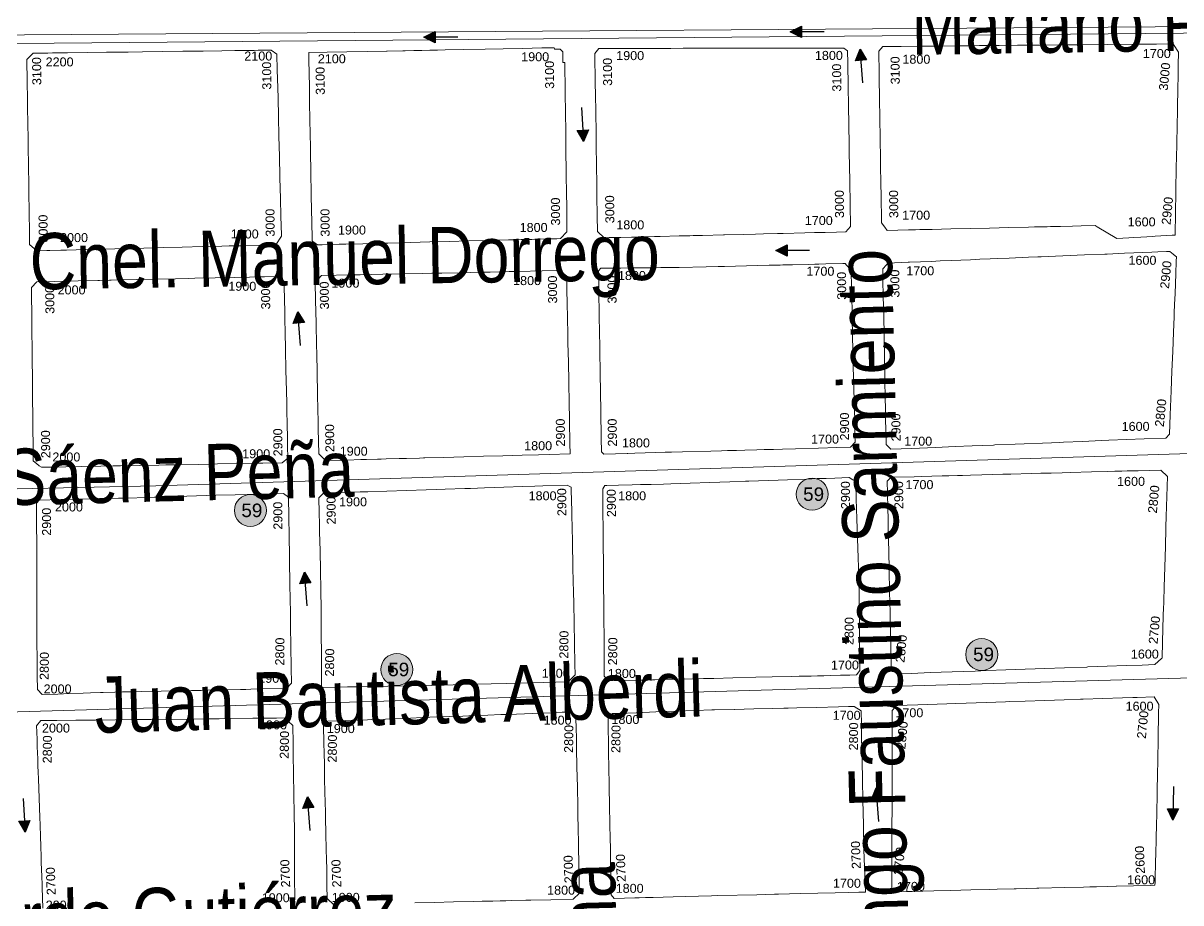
# Model space of a CAD drawing. Header units: millimetres. Extents: x 11558 to 23675, y 49449 to 61482.
# Drawn here: x 19154 to 19668, y 56629 to 57020 of the extents above; entities that cross this region are included whole.
import ezdxf

# ---------------------------------------------------------------- set-up
doc = ezdxf.new("R2010")
doc.units = ezdxf.units.MM
for name, color, linetype in [('0. plano base - nombres calles', 22, 'Continuous'), ('0. Plano Base - PLANO', 254, 'Continuous'), ('0. Plano base - sentido calles', 253, 'Continuous'), ('7. puesta en valor CC la lucila', 212, 'Continuous'), ('numeración', 7, 'Continuous')]:
    doc.layers.add(name, color=color, linetype=linetype)
for name, color, linetype, true_color in [('Linea 21 IDA Ramal G', 7, 'Continuous', 0x001861), ('Linea 59 Por Barrio Golf IDA', 7, 'Continuous', 0x007038), ('Linea 59 Por Barrio Golf VUELTA', 7, 'Continuous', 0xffd147), ('Linea 59 Por la Lucila IDA', 7, 'Continuous', 0x007038), ('Linea 59 Por la Lucila VUELTA', 7, 'Continuous', 0xffc20a)]:
    doc.layers.add(name, color=color, linetype=linetype, true_color=true_color)
doc.layers.add('Linea Bicentenario Nueva', color=7, linetype='Continuous', true_color=0x0000cc, transparency=0.05)
doc.layers.get('7. puesta en valor CC la lucila').off()
doc.styles.get("Standard").update_dxf_attribs({"font": 'arial.ttf'})

# ---------------------------------------------------------------- blocks, each defined once
blk = doc.blocks.new('MANZANAS')
at = {"layer": '0. Plano Base - PLANO', "color": 0, "linetype": 'Continuous', "lineweight": 5}
for points in [[(5638346.77, 6180720.7), (5638342.24, 6180718), (5638332.03, 6180718.59), (5638331.01, 6180718.64), (5638325.56, 6180715.65), (5638322.19, 6180713.8), (5638317.49, 6180711.21), (5638313.66, 6180709.11), (5638312.33, 6180708.38), (5638307.32, 6180705.63), (5638304.97, 6180704.34), (5638297.38, 6180700.17), (5638289.77, 6180695.99), (5638282.35, 6180691.91), (5638274.73, 6180687.73), (5638267.52, 6180683.77), (5638264.4, 6180682.06), (5638262.7, 6180681.12), (5638261.05, 6180680.21), (5638258.25, 6180678.67), (5638249.9, 6180674.09), (5638248.35, 6180674.85), (5638246.17, 6180675.9), (5638245.42, 6180677.29), (5638244.53, 6180678.94), (5638241.69, 6180684.2), (5638240.05, 6180687.24), (5638238.3, 6180690.49), (5638233.62, 6180699.15), (5638231.58, 6180702.94), (5638229.45, 6180706.87), (5638227.08, 6180711.26), (5638227.03, 6180711.36), (5638225.32, 6180714.51), (5638218.72, 6180726.73), (5638216.78, 6180730.33), (5638214.65, 6180734.27), (5638209.87, 6180743.13), (5638210.6, 6180745.79), (5638213.45, 6180747.31), (5638217.74, 6180749.58), (5638225.46, 6180753.68), (5638233.18, 6180757.77), (5638240.73, 6180761.79), (5638245.73, 6180764.44), (5638248.54, 6180765.93), (5638256.25, 6180770.02), (5638263.45, 6180773.84), (5638266.46, 6180775.44), (5638272.55, 6180778.67), (5638279.92, 6180782.58), (5638287.68, 6180786.7), (5638298.66, 6180792.53), (5638310.67, 6180798.91), (5638318.08, 6180802.84), (5638324.59, 6180806.29), (5638324.64, 6180806.32), (5638324.83, 6180806.2), (5638328.34, 6180804.11), (5638330.93, 6180798.91), (5638332.1, 6180796.54), (5638336.43, 6180787.82), (5638338.32, 6180784.01), (5638340.24, 6180780.13), (5638342.49, 6180775.6), (5638346.74, 6180767.02), (5638351.18, 6180758.06), (5638355.54, 6180749.29), (5638356.05, 6180748.25), (5638360.03, 6180740.23), (5638364.49, 6180731.24), (5638363.38, 6180730.58), (5638356.89, 6180726.72), (5638355.96, 6180726.17), (5638351.4, 6180723.46), (5638348.61, 6180721.8)], [(5638139.84, 6180613.21), (5638139.81, 6180613.19), (5638135.88, 6180614.38), (5638132.62, 6180620.42), (5638128.36, 6180628.31), (5638126.56, 6180631.64), (5638124.8, 6180634.92), (5638123.09, 6180638.07), (5638120.74, 6180642.44), (5638119.06, 6180645.56), (5638115.83, 6180651.54), (5638114.91, 6180653.24), (5638110.85, 6180660.77), (5638106.8, 6180668.27), (5638106.56, 6180668.71), (5638105.09, 6180671.44), (5638103.65, 6180674.12), (5638103.43, 6180674.53), (5638099.58, 6180681.66), (5638098.33, 6180683.96), (5638098.95, 6180686.8), (5638110.94, 6180693.05), (5638119.78, 6180697.67), (5638123.1, 6180699.4), (5638127.26, 6180701.57), (5638132.2, 6180704.15), (5638135.28, 6180705.76), (5638139.33, 6180707.87), (5638142.29, 6180709.42), (5638150.19, 6180713.54), (5638157.85, 6180717.54), (5638165.71, 6180721.64), (5638181.2, 6180729.73), (5638184.97, 6180731.69), (5638186.54, 6180732.51), (5638189.34, 6180733.98), (5638195.45, 6180737.17), (5638197.54, 6180736.77), (5638200.1, 6180732.02), (5638205.11, 6180722.75), (5638209.04, 6180715.48), (5638213.25, 6180707.69), (5638217.26, 6180700.27), (5638219.37, 6180696.37), (5638221.52, 6180692.4), (5638225.44, 6180685.14), (5638229.62, 6180677.41), (5638229.98, 6180676.74), (5638234.63, 6180668.13), (5638233.96, 6180665.09), (5638230.24, 6180663.03), (5638225.9, 6180660.64), (5638221.69, 6180658.32), (5638217.9, 6180656.23), (5638209.48, 6180651.59), (5638207.37, 6180650.43), (5638201.81, 6180647.36), (5638198.7, 6180645.65), (5638193.99, 6180643.05), (5638186.73, 6180639.05), (5638186.28, 6180638.8), (5638178.13, 6180634.31), (5638174.53, 6180632.33), (5638173.17, 6180631.57), (5638170.14, 6180629.91), (5638169.02, 6180629.29), (5638161.68, 6180625.24), (5638159.5, 6180624.04), (5638159.37, 6180623.97), (5638154.79, 6180621.45), (5638153.09, 6180620.51), (5638151.84, 6180619.82), (5638150.42, 6180619.04), (5638146.24, 6180616.74), (5638141.8, 6180614.29)], [(5638304.16, 6180593.07), (5638296.26, 6180588.54), (5638293.41, 6180589.43), (5638292.64, 6180590.85), (5638288.05, 6180599.29), (5638286.73, 6180601.72), (5638282.59, 6180609.33), (5638280.71, 6180612.79), (5638279.9, 6180614.28), (5638278.44, 6180616.95), (5638274.37, 6180624.45), (5638270.35, 6180631.84), (5638266.03, 6180639.77), (5638261.99, 6180647.22), (5638258.4, 6180653.81), (5638256.1, 6180658.05), (5638256.69, 6180660.41), (5638256.94, 6180661.38), (5638264.78, 6180665.86), (5638265.22, 6180666.11), (5638273.8, 6180671), (5638277.08, 6180672.89), (5638281.32, 6180675.32), (5638288.86, 6180679.65), (5638292.37, 6180681.66), (5638296.44, 6180683.99), (5638299.21, 6180685.59), (5638303.69, 6180688.15), (5638311.24, 6180692.49), (5638314.78, 6180694.52), (5638316.12, 6180695.29), (5638324.48, 6180700.08), (5638332.8, 6180704.86), (5638340.71, 6180709.4), (5638341.54, 6180709.87), (5638348.2, 6180713.69), (5638351.83, 6180715.77), (5638358.84, 6180719.8), (5638361.15, 6180721.12), (5638364.51, 6180723.05), (5638365.8, 6180723.78), (5638367.67, 6180723.36), (5638367.9, 6180723.3), (5638369.52, 6180722.93), (5638370.29, 6180721.29), (5638372.71, 6180716.14), (5638376.41, 6180708.25), (5638378.5, 6180703.81), (5638380.07, 6180700.46), (5638380.84, 6180698.82), (5638383.74, 6180692.65), (5638387.42, 6180684.82), (5638391.15, 6180676.88), (5638394.83, 6180669.04), (5638399.37, 6180659.37), (5638403.06, 6180651.51), (5638402.4, 6180649.31), (5638394.04, 6180644.53), (5638380.46, 6180636.75), (5638377.59, 6180635.11), (5638370.26, 6180630.91), (5638362.95, 6180626.72), (5638361.48, 6180625.88), (5638358.24, 6180624.03), (5638344.21, 6180616), (5638336.35, 6180611.5), (5638335.87, 6180611.22), (5638327.65, 6180606.52), (5638321.12, 6180602.78), (5638313.51, 6180598.42)], [(5638085.42, 6180678.16), (5638087.58, 6180673.9), (5638088.34, 6180674.29), (5638090.76, 6180669.78), (5638092.1, 6180667.27), (5638094.63, 6180662.55), (5638098.96, 6180654.47), (5638102.74, 6180647.42), (5638107.05, 6180639.37), (5638111.05, 6180631.9), (5638112.6, 6180629.01), (5638115.24, 6180624.08), (5638119.25, 6180616.6), (5638123.88, 6180607.96), (5638122.75, 6180603.92), (5638121.32, 6180603.13), (5638117.67, 6180601.11), (5638111.54, 6180597.72), (5638109.84, 6180596.78), (5638107.44, 6180595.46), (5638104.6, 6180593.89), (5638102.47, 6180592.71), (5638094.47, 6180588.29), (5638087, 6180584.16), (5638079.57, 6180580.06), (5638071.93, 6180575.83), (5638064.38, 6180571.66), (5638055.58, 6180566.79), (5638053.02, 6180565.38), (5638045.86, 6180561.43), (5638039.16, 6180557.72), (5638038.66, 6180557.45), (5638036.55, 6180556.28), (5638029.95, 6180552.63), (5638028.21, 6180551.67), (5638028.09, 6180551.68), (5638025.59, 6180552.05), (5638025.19, 6180552.1), (5638020.74, 6180560.32), (5638019.13, 6180563.28), (5638017.82, 6180565.7), (5638016.36, 6180568.39), (5638014.84, 6180571.2), (5638013.85, 6180573.02), (5638012.02, 6180576.39), (5638009.17, 6180581.65), (5638007.84, 6180584.11), (5638004.85, 6180589.62), (5638003.02, 6180593), (5637999.07, 6180600.27), (5637996.37, 6180605.25), (5637994.94, 6180607.89), (5637994.53, 6180608.65), (5637993.92, 6180609.77), (5637993.42, 6180610.69), (5637988.82, 6180619.19), (5637987.73, 6180621.19), (5637986.41, 6180623.62), (5637985.3, 6180625.67), (5637992.56, 6180629.63), (5638000.19, 6180633.79), (5638008.2, 6180638.15), (5638015.63, 6180642.21), (5638015.89, 6180642.35), (5638021.99, 6180645.67), (5638022.93, 6180646.19), (5638026.34, 6180648.04), (5638029.52, 6180649.77), (5638032.54, 6180651.42), (5638035.55, 6180653.06), (5638038.63, 6180654.74), (5638045.87, 6180658.69), (5638054.13, 6180663.19), (5638061.22, 6180667.05), (5638068.83, 6180671.2), (5638076.32, 6180675.28), (5638076.85, 6180675.57), (5638081.2, 6180677.94), (5638081.5, 6180677.49), (5638081.56, 6180677.4), (5638083.66, 6180678.47), (5638083.81, 6180678.54)], [(5638193.12, 6180532.89), (5638183.94, 6180527.8), (5638182.63, 6180528.16), (5638179.73, 6180533.52), (5638177.9, 6180536.9), (5638175.84, 6180540.72), (5638172.96, 6180546.05), (5638171.07, 6180549.54), (5638169.52, 6180552.41), (5638168.29, 6180554.68), (5638167.66, 6180555.86), (5638165.56, 6180559.73), (5638161.59, 6180567.07), (5638160.09, 6180569.85), (5638157.66, 6180574.34), (5638153.6, 6180581.86), (5638148.75, 6180590.83), (5638148.24, 6180591.77), (5638144.33, 6180599), (5638144.69, 6180600.43), (5638147.49, 6180601.93), (5638151.96, 6180604.32), (5638152.61, 6180604.66), (5638155.84, 6180606.39), (5638160.47, 6180608.86), (5638166.55, 6180612.11), (5638168.34, 6180613.07), (5638171.04, 6180614.51), (5638175.42, 6180616.85), (5638186, 6180622.63), (5638190.66, 6180625.2), (5638193.2, 6180626.59), (5638201.71, 6180631.28), (5638210.55, 6180636.16), (5638213.97, 6180638.03), (5638214.83, 6180638.51), (5638215.89, 6180639.1), (5638219.6, 6180641.14), (5638225.78, 6180644.54), (5638228.32, 6180645.94), (5638229.85, 6180646.78), (5638232.67, 6180648.34), (5638239.24, 6180651.96), (5638240.09, 6180652.42), (5638240.96, 6180652.08), (5638243.28, 6180651.16), (5638244.05, 6180650.85), (5638247.61, 6180644.29), (5638252.43, 6180635.41), (5638254.05, 6180632.44), (5638254.7, 6180631.24), (5638257.13, 6180626.77), (5638261.69, 6180618.48), (5638261.95, 6180618), (5638266.87, 6180609.11), (5638271.68, 6180600.42), (5638273.42, 6180597.28), (5638276.51, 6180591.69), (5638279.13, 6180586.89), (5638280.67, 6180584.07), (5638279.93, 6180581.08), (5638274.57, 6180578.1), (5638267.5, 6180574.17), (5638258.47, 6180569.15), (5638253.46, 6180566.36), (5638249.98, 6180564.43), (5638246.33, 6180562.41), (5638243.45, 6180560.81), (5638238.81, 6180558.23), (5638235.53, 6180556.42), (5638232.11, 6180554.52), (5638229.8, 6180553.24), (5638225.59, 6180550.9), (5638214.57, 6180544.79), (5638210.3, 6180542.42), (5638207.84, 6180541.06), (5638204.02, 6180538.94), (5638196.05, 6180534.52), (5638193.3, 6180532.99)], [(5638350.35, 6180504.38), (5638344.95, 6180501.33), (5638341.13, 6180502.51), (5638339.42, 6180505.65), (5638337.7, 6180508.78), (5638336.51, 6180510.96), (5638333.45, 6180516.56), (5638331.41, 6180520.29), (5638329.3, 6180524.16), (5638325.09, 6180531.84), (5638324.85, 6180532.28), (5638320.45, 6180540.33), (5638316.11, 6180548.28), (5638314.34, 6180551.5), (5638312.84, 6180554.25), (5638311.79, 6180556.18), (5638310.02, 6180559.41), (5638309.08, 6180561.12), (5638307.56, 6180563.91), (5638307.21, 6180564.54), (5638303.93, 6180570.55), (5638301.36, 6180575.24), (5638302.09, 6180577.51), (5638311.09, 6180582.5), (5638313.98, 6180584.1), (5638321.94, 6180588.51), (5638324.57, 6180589.97), (5638327.91, 6180591.82), (5638329.83, 6180592.88), (5638332.94, 6180594.6), (5638337.38, 6180597.06), (5638341.67, 6180599.44), (5638345.61, 6180601.62), (5638348.66, 6180603.32), (5638356.64, 6180607.74), (5638360.32, 6180609.77), (5638364.35, 6180612.01), (5638368.6, 6180614.37), (5638371.9, 6180616.19), (5638380.11, 6180620.74), (5638386.24, 6180624.13), (5638389.17, 6180625.76), (5638391.9, 6180627.27), (5638393.88, 6180628.37), (5638396.09, 6180629.59), (5638396.96, 6180630.08), (5638397.46, 6180630.35), (5638398.19, 6180630.76), (5638407.02, 6180635.65), (5638410.99, 6180634.42), (5638416.76, 6180622.47), (5638417.01, 6180621.95), (5638418.42, 6180619.03), (5638420.97, 6180613.74), (5638424.51, 6180606.42), (5638428.48, 6180598.18), (5638432.32, 6180590.24), (5638432.52, 6180589.82), (5638434.87, 6180584.95), (5638435.76, 6180583.1), (5638436, 6180582.6), (5638440.2, 6180573.89), (5638445.98, 6180561.93), (5638446.06, 6180561.76), (5638445.92, 6180561.41), (5638444.47, 6180557.66), (5638439.63, 6180554.92), (5638433.47, 6180551.44), (5638426.01, 6180547.21), (5638418.64, 6180543.04), (5638418.23, 6180542.81), (5638409.54, 6180537.89), (5638401.97, 6180533.6), (5638398.23, 6180531.49), (5638394.34, 6180529.29), (5638386.85, 6180525.04), (5638379.43, 6180520.85), (5638374.98, 6180518.33), (5638370.38, 6180515.72), (5638361.84, 6180510.89), (5638357.69, 6180508.54)], [(5637922.57, 6180493.96), (5637918.6, 6180491.77), (5637914.52, 6180492.81), (5637910.74, 6180499.82), (5637908.89, 6180503.26), (5637908.27, 6180504.41), (5637907.2, 6180506.4), (5637907.17, 6180506.44), (5637906.57, 6180507.57), (5637904.63, 6180511.16), (5637903.1, 6180514), (5637902.03, 6180516), (5637893.85, 6180531.17), (5637892.04, 6180534.53), (5637889.23, 6180539.74), (5637885.4, 6180546.85), (5637883.5, 6180550.38), (5637880.55, 6180555.86), (5637879.34, 6180558.1), (5637878.53, 6180559.6), (5637877.2, 6180562.06), (5637876.83, 6180562.76), (5637875.51, 6180565.21), (5637876.72, 6180568.95), (5637879.3, 6180570.34), (5637882.52, 6180572.06), (5637884.34, 6180573.04), (5637890.11, 6180576.13), (5637898.04, 6180580.38), (5637905.43, 6180584.34), (5637911.49, 6180587.59), (5637914.01, 6180588.94), (5637919.51, 6180591.89), (5637927.37, 6180596.1), (5637935.37, 6180600.39), (5637943.39, 6180604.69), (5637950.66, 6180608.59), (5637955.71, 6180611.3), (5637958.37, 6180612.72), (5637963.29, 6180615.36), (5637964.91, 6180616.23), (5637969.95, 6180618.93), (5637973.09, 6180618.51), (5637976.53, 6180612.28), (5637978.33, 6180609.02), (5637982.46, 6180601.53), (5637986.52, 6180594.16), (5637990.71, 6180586.56), (5637995.05, 6180578.69), (5637999.41, 6180570.79), (5638002.05, 6180566), (5638003.86, 6180562.71), (5638008.13, 6180554.98), (5638009.68, 6180552.17), (5638012.17, 6180547.65), (5638011.71, 6180543.11), (5638005.92, 6180539.91), (5637998.46, 6180535.8), (5637993.52, 6180533.08), (5637990.64, 6180531.49), (5637983.14, 6180527.35), (5637975.22, 6180522.99), (5637967.9, 6180518.95), (5637960.33, 6180514.78), (5637954.71, 6180511.68), (5637952.75, 6180510.6), (5637945.26, 6180506.47), (5637937.68, 6180502.29), (5637930.21, 6180498.17), (5637927.95, 6180496.93), (5637923.65, 6180494.56)], [(5638076.16, 6180468.53), (5638075.52, 6180468.17), (5638074.06, 6180468.62), (5638071.72, 6180469.35), (5638071.52, 6180469.41), (5638066.17, 6180479.23), (5638064.72, 6180481.88), (5638059.04, 6180492.3), (5638053.92, 6180501.67), (5638053.35, 6180502.73), (5638050.97, 6180507.08), (5638050.03, 6180508.8), (5638048.49, 6180511.64), (5638043.68, 6180520.46), (5638038.76, 6180529.47), (5638035.03, 6180536.3), (5638035.98, 6180540.31), (5638047.61, 6180546.67), (5638051.11, 6180548.58), (5638059.98, 6180553.43), (5638067.69, 6180557.64), (5638075.4, 6180561.85), (5638079.15, 6180563.9), (5638083, 6180566), (5638090.32, 6180570), (5638097.77, 6180574.07), (5638101.89, 6180576.32), (5638105.53, 6180578.32), (5638109.21, 6180580.33), (5638112.93, 6180582.36), (5638122.09, 6180587.36), (5638129, 6180591.14), (5638132.87, 6180590.39), (5638133.1, 6180589.98), (5638135.71, 6180585.17), (5638138.78, 6180579.54), (5638141.59, 6180574.39), (5638142.92, 6180571.95), (5638144.16, 6180569.67), (5638147.09, 6180564.29), (5638151.2, 6180556.74), (5638155.34, 6180549.14), (5638157.31, 6180545.54), (5638158.15, 6180543.98), (5638159.5, 6180541.51), (5638163.63, 6180533.93), (5638168.5, 6180524.99), (5638170.7, 6180520.94), (5638162.52, 6180516.4), (5638158.36, 6180514.1), (5638152.01, 6180510.58), (5638144.47, 6180506.4), (5638136.96, 6180502.23), (5638129.3, 6180497.99), (5638121.6, 6180493.72), (5638114.11, 6180489.57), (5638113.6, 6180489.29), (5638112.07, 6180488.44), (5638107.06, 6180485.66), (5638106.74, 6180485.48), (5638104.24, 6180484.1), (5638099.11, 6180481.25), (5638097.19, 6180480.19), (5638095.7, 6180479.36), (5638091.42, 6180476.99), (5638089.29, 6180475.81), (5638083.98, 6180472.86)], [(5638242.92, 6180445.11), (5638232.4, 6180439.32), (5638229.71, 6180440.25), (5638222.59, 6180453.81), (5638220.99, 6180456.85), (5638218.5, 6180461.52), (5638214.44, 6180469.17), (5638210.93, 6180475.76), (5638210.52, 6180476.54), (5638208.42, 6180480.49), (5638206.27, 6180484.53), (5638202.28, 6180492.02), (5638200.82, 6180494.78), (5638198.25, 6180499.61), (5638196.34, 6180503.2), (5638194.59, 6180506.5), (5638190.97, 6180513.31), (5638190.65, 6180513.9), (5638190.84, 6180515.61), (5638191.63, 6180516.04), (5638196.1, 6180518.51), (5638201.54, 6180521.52), (5638204.68, 6180523.25), (5638208.91, 6180525.58), (5638213.65, 6180528.2), (5638216.5, 6180529.77), (5638224.04, 6180534.01), (5638231.61, 6180538.3), (5638239.34, 6180542.67), (5638245.46, 6180546.13), (5638246.77, 6180546.87), (5638254.25, 6180551.11), (5638258.15, 6180553.31), (5638261.67, 6180555.31), (5638269.08, 6180559.5), (5638273.24, 6180561.85), (5638276.73, 6180563.82), (5638279.98, 6180565.67), (5638285.43, 6180568.75), (5638285.65, 6180568.87), (5638287.48, 6180568.73), (5638288.99, 6180568.61), (5638290.28, 6180566.3), (5638291.99, 6180563.28), (5638292.81, 6180561.83), (5638297.15, 6180554.12), (5638301.43, 6180546.51), (5638305.66, 6180539), (5638307.7, 6180535.37), (5638309.82, 6180531.6), (5638314.19, 6180523.42), (5638314.51, 6180522.82), (5638316.28, 6180519.51), (5638318.06, 6180516.17), (5638319.93, 6180512.67), (5638322.17, 6180508.48), (5638323.74, 6180505.54), (5638328.5, 6180496.63), (5638329.41, 6180494.93), (5638328.96, 6180492.48), (5638326.38, 6180491.06), (5638322.65, 6180489.01), (5638318.7, 6180486.83), (5638316.16, 6180485.43), (5638313.78, 6180484.13), (5638311.23, 6180482.72), (5638308.7, 6180481.33), (5638306.64, 6180480.2), (5638303.49, 6180478.46), (5638296.1, 6180474.39), (5638289.77, 6180470.91), (5638280.77, 6180465.95), (5638273.33, 6180461.85), (5638269.3, 6180459.64), (5638265.6, 6180457.6), (5638258.01, 6180453.42), (5638254.37, 6180451.41), (5638250.35, 6180449.2), (5638249.54, 6180448.75), (5638245.83, 6180446.71)], [(5638387.67, 6180414.28), (5638387.37, 6180414.11), (5638386.63, 6180415.55), (5638376.59, 6180435), (5638376.33, 6180435.5), (5638367.95, 6180451.73), (5638364.3, 6180458.78), (5638363.53, 6180460.29), (5638363.02, 6180461.26), (5638360.71, 6180465.74), (5638356.13, 6180474.6), (5638354.96, 6180476.87), (5638354.17, 6180478.4), (5638351.45, 6180483.67), (5638350.86, 6180484.83), (5638350.39, 6180485.73), (5638350.81, 6180487.7), (5638351.02, 6180488.67), (5638359.2, 6180493.28), (5638370.52, 6180499.65), (5638373.76, 6180501.47), (5638378, 6180503.86), (5638385.78, 6180508.24), (5638393.22, 6180512.43), (5638394.77, 6180513.3), (5638400.79, 6180516.69), (5638408.49, 6180521.02), (5638416, 6180525.25), (5638422.24, 6180528.76), (5638423.37, 6180529.4), (5638430.92, 6180533.65), (5638438.59, 6180537.97), (5638442.6, 6180540.22), (5638444.26, 6180541.15), (5638450.86, 6180544.87), (5638454.22, 6180542.76), (5638455.98, 6180539.23), (5638460.92, 6180529.3), (5638465.4, 6180520.33), (5638468.04, 6180515.03), (5638471.29, 6180508.49), (5638476.39, 6180498.19), (5638477.56, 6180495.8), (5638481.04, 6180488.65), (5638483.48, 6180483.62), (5638485.37, 6180479.75), (5638486.3, 6180477.83), (5638487.49, 6180475.38), (5638489.18, 6180471.92), (5638489.79, 6180470.66), (5638488.08, 6180469.72), (5638474.89, 6180462.44), (5638474.69, 6180462.33), (5638471.29, 6180460.45), (5638467.09, 6180458.13), (5638464.48, 6180456.69), (5638461.94, 6180455.29), (5638454.54, 6180451.2), (5638444.63, 6180445.73), (5638443.78, 6180445.26), (5638435.82, 6180440.87), (5638435.03, 6180440.43), (5638428.38, 6180436.76), (5638425.39, 6180435.11), (5638418.13, 6180431.1), (5638410.38, 6180426.82), (5638403.75, 6180423.15), (5638395.22, 6180418.45), (5638394.79, 6180418.21), (5638393.04, 6180417.24), (5638388.98, 6180415)], [(5637965.17, 6180407.49), (5637964.85, 6180407.31), (5637963.67, 6180407.51), (5637962.16, 6180407.77), (5637960.52, 6180408.06), (5637960.35, 6180408.08), (5637959.97, 6180408.79), (5637956.86, 6180414.63), (5637956.05, 6180416.16), (5637954.61, 6180418.85), (5637952.64, 6180422.56), (5637952.09, 6180423.59), (5637950.6, 6180426.39), (5637947.63, 6180431.96), (5637946.36, 6180434.33), (5637942.43, 6180441.71), (5637939.73, 6180446.78), (5637938.36, 6180449.34), (5637935.94, 6180453.89), (5637934.18, 6180457.2), (5637930.37, 6180464.33), (5637930.1, 6180464.84), (5637925.29, 6180473.87), (5637924.03, 6180476.22), (5637925.02, 6180479.59), (5637931.95, 6180483.38), (5637941.06, 6180488.37), (5637948.78, 6180492.6), (5637949.42, 6180492.96), (5637953.34, 6180495.1), (5637953.93, 6180495.43), (5637956.13, 6180496.63), (5637971.3, 6180504.95), (5637979.04, 6180509.18), (5637984.25, 6180512.04), (5637986.55, 6180513.3), (5637994.56, 6180517.69), (5638002, 6180521.77), (5638007.89, 6180525), (5638011.02, 6180526.71), (5638013.83, 6180528.25), (5638019.42, 6180531.31), (5638022.38, 6180530.47), (5638023.53, 6180528.37), (5638029, 6180518.38), (5638030.79, 6180515.12), (5638033.09, 6180510.91), (5638037.12, 6180503.56), (5638041.24, 6180496.03), (5638043.73, 6180491.5), (5638044.08, 6180490.85), (5638045.32, 6180488.6), (5638048.96, 6180481.94), (5638049.42, 6180481.1), (5638053.58, 6180473.52), (5638055.2, 6180470.55), (5638057.66, 6180466.07), (5638060.19, 6180461.44), (5638058.9, 6180458.46), (5638051.31, 6180454.33), (5638049.37, 6180453.27), (5638041.24, 6180448.85), (5638033.56, 6180444.68), (5638030.72, 6180443.13), (5638026.2, 6180440.67), (5638018.13, 6180436.29), (5638014.06, 6180434.07), (5638013.43, 6180433.73), (5638010.67, 6180432.23), (5638003.25, 6180428.19), (5637995.74, 6180424.11), (5637992.81, 6180422.52), (5637988.07, 6180419.94), (5637980.38, 6180415.76), (5637974.38, 6180412.49), (5637970.91, 6180410.61), (5637967.94, 6180409)], [(5638130.57, 6180383.39), (5638120.5, 6180377.95), (5638119.85, 6180379.18), (5638114, 6180390.23), (5638113.51, 6180391.16), (5638112.43, 6180393.21), (5638110.56, 6180396.74), (5638108.34, 6180400.95), (5638104.34, 6180408.52), (5638100.23, 6180416.2), (5638096.11, 6180423.87), (5638091.93, 6180431.42), (5638087.78, 6180438.89), (5638086.15, 6180441.86), (5638083.73, 6180446.25), (5638080.5, 6180452.12), (5638081.52, 6180455.19), (5638087.94, 6180458.71), (5638090.9, 6180460.33), (5638095.66, 6180462.95), (5638098.66, 6180464.59), (5638106.03, 6180468.72), (5638113.59, 6180472.96), (5638121.22, 6180477.24), (5638125.27, 6180479.51), (5638128.64, 6180481.4), (5638136.18, 6180485.66), (5638138.46, 6180486.95), (5638143.82, 6180489.97), (5638151.35, 6180494.22), (5638158.67, 6180498.35), (5638163.33, 6180500.98), (5638166.45, 6180502.74), (5638175.94, 6180508.1), (5638177.86, 6180507.98), (5638178.4, 6180507.01), (5638183.11, 6180498.63), (5638183.47, 6180497.98), (5638184.42, 6180496.23), (5638186.15, 6180493.07), (5638187.35, 6180490.87), (5638188.74, 6180488.32), (5638188.96, 6180487.93), (5638190.17, 6180485.7), (5638194.51, 6180477.75), (5638198.59, 6180470.27), (5638199.58, 6180468.46), (5638200.28, 6180467.19), (5638202.74, 6180462.67), (5638206.88, 6180455.09), (5638215.65, 6180439.02), (5638217.94, 6180434.83), (5638216.61, 6180430.63), (5638192.61, 6180417.38), (5638174.83, 6180407.56), (5638171.79, 6180405.88), (5638159.41, 6180399.05), (5638153.56, 6180395.82), (5638146.38, 6180391.94), (5638138.45, 6180387.65), (5638135.23, 6180385.91), (5638133.77, 6180385.12)], [(5638239.64, 6180424.74), (5638240.22, 6180426.21), (5638240.61, 6180427.2), (5638242.92, 6180428.52), (5638249.79, 6180432.43), (5638254.91, 6180435.34), (5638257.37, 6180436.74), (5638260.31, 6180438.41), (5638264.93, 6180441.05), (5638272.65, 6180445.44), (5638278.98, 6180449), (5638280.14, 6180449.63), (5638287.93, 6180453.91), (5638288.03, 6180453.97), (5638291.65, 6180455.96), (5638295.4, 6180458.01), (5638302.83, 6180462.09), (5638307.07, 6180464.42), (5638308.85, 6180465.4), (5638312.19, 6180467.24), (5638319.94, 6180471.49), (5638328.44, 6180476.18), (5638332.34, 6180478.34), (5638334.56, 6180479.56), (5638338.14, 6180479.27), (5638338.2, 6180479.16), (5638340.89, 6180474.22), (5638343.12, 6180470.13), (5638346.84, 6180463.31), (5638348.69, 6180459.91), (5638352.88, 6180452.23), (5638357.18, 6180444.33), (5638362.39, 6180434.77), (5638367.71, 6180425.02), (5638377.04, 6180408.67), (5638374.41, 6180407.28), (5638370.32, 6180405.03), (5638365.22, 6180402.21), (5638351.71, 6180394.76), (5638343.06, 6180389.99), (5638341.5, 6180389.13), (5638338.14, 6180387.27), (5638334.61, 6180385.32), (5638319.47, 6180376.98), (5638317, 6180375.6), (5638311.99, 6180372.83), (5638302.12, 6180367.37), (5638294.29, 6180363.04), (5638292.03, 6180361.78), (5638291.3, 6180361.38), (5638288.86, 6180360.03), (5638288.47, 6180359.81), (5638287.18, 6180359.1), (5638279.22, 6180354.63), (5638277.21, 6180355.39), (5638275.99, 6180357.63), (5638274.81, 6180359.82), (5638272.62, 6180363.86), (5638269.88, 6180368.91), (5638268.15, 6180372.11), (5638264.42, 6180378.99), (5638263.14, 6180381.37), (5638261.29, 6180384.77), (5638259.21, 6180388.63), (5638258.45, 6180390.01), (5638254.15, 6180397.95), (5638249.95, 6180405.71), (5638247.41, 6180410.4), (5638246.38, 6180412.3), (5638244.09, 6180416.53), (5638242.82, 6180418.88), (5638240.54, 6180423.09)], [(5638017.79, 6180321.25), (5638011.66, 6180317.77), (5638008.83, 6180318.8), (5638005.97, 6180324.14), (5638003.96, 6180327.9), (5638001.59, 6180332.31), (5637999.66, 6180335.99), (5637997.61, 6180339.92), (5637995.28, 6180344.36), (5637994.9, 6180345.1), (5637993.65, 6180347.49), (5637993.4, 6180347.96), (5637990.85, 6180352.84), (5637990.15, 6180354.18), (5637989.62, 6180355.19), (5637987.72, 6180358.82), (5637985.63, 6180362.82), (5637983.23, 6180367.41), (5637981.67, 6180370.39), (5637979.81, 6180373.95), (5637977.5, 6180378.38), (5637975.93, 6180381.36), (5637974.95, 6180383.23), (5637973.2, 6180386.59), (5637972.04, 6180388.82), (5637971.98, 6180388.92), (5637970.52, 6180391.71), (5637970.25, 6180392.22), (5637970.67, 6180393.93), (5637979.04, 6180398.53), (5637986.48, 6180402.62), (5637990.63, 6180404.9), (5637994.16, 6180406.84), (5637998.53, 6180409.24), (5638001.59, 6180410.92), (5638004.56, 6180412.56), (5638012.99, 6180417.2), (5638015.63, 6180418.68), (5638016.89, 6180419.39), (5638019.96, 6180421.11), (5638024.32, 6180423.56), (5638039.37, 6180432), (5638046.86, 6180436.2), (5638061.07, 6180444.09), (5638065.74, 6180446.65), (5638068.45, 6180446.17), (5638080.83, 6180423.25), (5638082.59, 6180420), (5638086.07, 6180413.55), (5638090.87, 6180404.69), (5638092, 6180402.59), (5638095.3, 6180396.48), (5638095.79, 6180395.56), (5638099.86, 6180388), (5638104.47, 6180379.44), (5638107.69, 6180373.43), (5638106.78, 6180370.3), (5638105.39, 6180369.53), (5638096.9, 6180364.87), (5638092.94, 6180362.7), (5638090.93, 6180361.59), (5638088.97, 6180360.51), (5638075.68, 6180353.22), (5638073.58, 6180352.06), (5638069.76, 6180349.96), (5638065.71, 6180347.75), (5638062.57, 6180346.04), (5638057.9, 6180343.51), (5638050.29, 6180339.37), (5638046.48, 6180337.3), (5638042.8, 6180335.31), (5638039.92, 6180333.74), (5638035.3, 6180331.17), (5638034.31, 6180330.61), (5638030.43, 6180328.41), (5638027.52, 6180326.76), (5638020.03, 6180322.52)]]:
    blk.add_lwpolyline(points, close=True, dxfattribs=at)
for points in [[(5638169.86, 6180294.69), (5638165.95, 6180295.85), (5638163.19, 6180300.9), (5638160.07, 6180306.6), (5638157.28, 6180311.69), (5638155.86, 6180314.28), (5638151.73, 6180321.83), (5638149.1, 6180326.63), (5638147.52, 6180329.51), (5638145.39, 6180333.41), (5638143.31, 6180337.21), (5638140.42, 6180342.48), (5638139.24, 6180344.64), (5638137.18, 6180348.41), (5638135.08, 6180352.23), (5638132.68, 6180356.63), (5638129.17, 6180363.04), (5638128.16, 6180364.89), (5638129.85, 6180365.85), (5638134, 6180368.21), (5638136.61, 6180369.7), (5638139.22, 6180371.18), (5638145.22, 6180374.59), (5638146.76, 6180375.46), (5638152.2, 6180378.56), (5638154.43, 6180379.83), (5638158.99, 6180382.42), (5638161.85, 6180384.05), (5638166.31, 6180386.58), (5638169.28, 6180388.27), (5638176.89, 6180392.6), (5638182.14, 6180395.58), (5638184.41, 6180396.87), (5638191.77, 6180401.05), (5638196.82, 6180403.92), (5638199.81, 6180405.63), (5638208.86, 6180410.77), (5638216.22, 6180414.96), (5638220.55, 6180417.42), (5638222.6, 6180418.59), (5638224.01, 6180419.38), (5638226.69, 6180418.79), (5638229.87, 6180412.95), (5638230.82, 6180411.2), (5638233.59, 6180406.11), (5638237.51, 6180398.91), (5638241.81, 6180391), (5638245.95, 6180383.39), (5638248.19, 6180379.26), (5638250.07, 6180375.8), (5638254.2, 6180368.21), (5638258.38, 6180360.53), (5638261.81, 6180354.23), (5638262.35, 6180353.23), (5638264.36, 6180349.54), (5638263.15, 6180345.92), (5638254.39, 6180341.11), (5638246.7, 6180336.89), (5638245.83, 6180336.41), (5638244.68, 6180335.78), (5638239.22, 6180332.78), (5638236.95, 6180331.54), (5638234.7, 6180330.3), (5638231.81, 6180328.71), (5638227.63, 6180326.41), (5638224.17, 6180324.52), (5638216.44, 6180320.27), (5638209.03, 6180316.2), (5638201.36, 6180311.99)], [(5638055.76, 6180233.7), (5638051.23, 6180241.73), (5638050.6, 6180242.84), (5638048.82, 6180246), (5638045.81, 6180251.34), (5638044.6, 6180253.47), (5638042.13, 6180257.85), (5638040.17, 6180261.33), (5638037.55, 6180265.98), (5638035.94, 6180268.83), (5638031.71, 6180276.32), (5638029.58, 6180280.1), (5638027.51, 6180283.77), (5638026, 6180286.44), (5638024.65, 6180288.84), (5638023.15, 6180291.5), (5638020.53, 6180296.15), (5638018.98, 6180298.89), (5638017.22, 6180302.01), (5638015.91, 6180304.32), (5638016.57, 6180307.29), (5638022.77, 6180310.6), (5638030.31, 6180314.62), (5638037.9, 6180318.67), (5638045.81, 6180322.88), (5638053.42, 6180326.94), (5638056.85, 6180328.77), (5638059.8, 6180330.35), (5638074.38, 6180338.12), (5638081.58, 6180341.96), (5638084.47, 6180343.51), (5638086.5, 6180344.59), (5638090.73, 6180346.85), (5638099.66, 6180351.6), (5638103.14, 6180353.46), (5638104.76, 6180354.33), (5638108.03, 6180356.07), (5638108.5, 6180356.32), (5638109.01, 6180356.59), (5638112.37, 6180358.39), (5638114.43, 6180357.73), (5638116.96, 6180356.93), (5638120.74, 6180349.93), (5638122.84, 6180346.04), (5638122.97, 6180345.8), (5638127.21, 6180337.95), (5638131.45, 6180330.1), (5638135.64, 6180322.33), (5638139.08, 6180315.97), (5638145.63, 6180303.45), (5638147.63, 6180299.62), (5638149.07, 6180296.88), (5638152.76, 6180289.84), (5638153.33, 6180288.74), (5638153.12, 6180287.86), (5638152.83, 6180286.69)]]:
    blk.add_lwpolyline(points, dxfattribs=at)
blk = doc.blocks.new('59 ida')
at = {"layer": 'Linea 59 Por la Lucila IDA', "lineweight": 211, "true_color": 0xededed}
h = blk.add_hatch(color=7, dxfattribs=at)
h.dxf.hatch_style = 1
edge = h.paths.add_edge_path()
edge.add_arc((0, 0), 7.11, 0, 360)
at = {"layer": 'Linea 59 Por la Lucila IDA', "lineweight": 9}
blk.add_circle((0, 0), 7.11, dxfattribs=at)
at = {"layer": 'Linea 59 Por la Lucila IDA', "lineweight": 15, "insert": (-3.84, 3.05), "char_height": 6, "attachment_point": 1}
blk.add_mtext_dynamic_manual_height_columns('59', width=16.4579, gutter_width=12.5, heights=[0], dxfattribs=at)
blk = doc.blocks.new('59')
at = {"layer": 'Linea 59 Por la Lucila VUELTA', "lineweight": 211, "true_color": 0xededed}
h = blk.add_hatch(color=7, dxfattribs=at)
h.dxf.hatch_style = 1
edge = h.paths.add_edge_path()
edge.add_arc((0, 0), 7.11, 0, 360)
at = {"layer": 'Linea 59 Por la Lucila VUELTA', "lineweight": 9}
blk.add_circle((0, 0), 7.11, dxfattribs=at)
at = {"layer": 'Linea 59 Por la Lucila VUELTA', "lineweight": 15, "insert": (-3.99, 3.04), "char_height": 6, "attachment_point": 1}
blk.add_mtext_dynamic_manual_height_columns('59', width=16.4579, gutter_width=12.5, heights=[0], dxfattribs=at)

msp = doc.modelspace()

# ---------------------------------------------------------------- hatches: boundary and pattern name
at = {"layer": '0. Plano base - sentido calles', "linetype": 'Continuous', "lineweight": 25, "ltscale": 2, "true_color": 0x1a1a1a}
h = msp.add_hatch(color=250, dxfattribs=at)
h.dxf.hatch_style = 1
h.paths.add_polyline_path([(19494.57, 57016.09), (19499.57, 57013.6), (19499.57, 57016.1)])
h.paths.add_polyline_path([(19494.57, 57016.09), (19499.57, 57016.1), (19499.57, 57018.6)])
h = msp.add_hatch(color=250, dxfattribs=at)
h.dxf.hatch_style = 1
h.paths.add_polyline_path([(19331.73, 57013.75), (19336.73, 57011.26), (19336.73, 57013.76)])
h.paths.add_polyline_path([(19331.73, 57013.75), (19336.73, 57013.76), (19336.73, 57016.26)])
h = msp.add_hatch(color=250, dxfattribs=at)
h.dxf.hatch_style = 1
h.paths.add_polyline_path([(19525.63, 57008.47), (19523.54, 57003.28), (19526.04, 57003.49)])
h.paths.add_polyline_path([(19525.63, 57008.47), (19526.04, 57003.49), (19528.53, 57003.69)])
h = msp.add_hatch(color=250, dxfattribs=at)
h.dxf.hatch_style = 1
h.paths.add_polyline_path([(19402.6, 56967.47), (19404.81, 56972.61), (19402.32, 56972.47)])
h.paths.add_polyline_path([(19402.6, 56967.47), (19402.32, 56972.47), (19399.82, 56972.32)])
h = msp.add_hatch(color=250, dxfattribs=at)
h.dxf.hatch_style = 1
h.paths.add_polyline_path([(19488.15, 56918.93), (19493.16, 56916.44), (19493.15, 56918.94)])
h.paths.add_polyline_path([(19488.15, 56918.93), (19493.15, 56918.94), (19493.15, 56921.44)])
h = msp.add_hatch(color=250, dxfattribs=at)
h.dxf.hatch_style = 1
h.paths.add_polyline_path([(19275.65, 56891.66), (19273.57, 56886.47), (19276.06, 56886.67)])
h.paths.add_polyline_path([(19275.65, 56891.66), (19276.06, 56886.67), (19278.55, 56886.88)])
h = msp.add_hatch(color=250, dxfattribs=at)
h.dxf.hatch_style = 1
h.paths.add_polyline_path([(19278.57, 56775.95), (19276.48, 56770.76), (19278.98, 56770.96)])
h.paths.add_polyline_path([(19278.57, 56775.95), (19278.98, 56770.96), (19281.47, 56771.17)])
h = msp.add_hatch(color=250, dxfattribs=at)
h.dxf.hatch_style = 1
h.paths.add_polyline_path([(19532.72, 56680.11), (19530.64, 56674.92), (19533.13, 56675.12)])
h.paths.add_polyline_path([(19532.72, 56680.11), (19533.13, 56675.12), (19535.62, 56675.33)])
h = msp.add_hatch(color=250, dxfattribs=at)
h.dxf.hatch_style = 1
h.paths.add_polyline_path([(19279.93, 56676.07), (19277.85, 56670.88), (19280.34, 56671.09)])
h.paths.add_polyline_path([(19279.93, 56676.07), (19280.34, 56671.09), (19282.83, 56671.3)])
h = msp.add_hatch(color=250, dxfattribs=at)
h.dxf.hatch_style = 1
h.paths.add_polyline_path([(19664.61, 56665.76), (19667.21, 56670.71), (19664.71, 56670.76)])
h.paths.add_polyline_path([(19664.61, 56665.76), (19664.71, 56670.76), (19662.21, 56670.8)])
h = msp.add_hatch(color=250, dxfattribs=at)
h.dxf.hatch_style = 1
h.paths.add_polyline_path([(19154.35, 56660.43), (19156.56, 56665.56), (19154.06, 56665.42)])
h.paths.add_polyline_path([(19154.35, 56660.43), (19154.06, 56665.42), (19151.57, 56665.28)])

# ---------------------------------------------------------------- linework, layer by layer
at = {"layer": '0. Plano base - sentido calles', "color": 250, "linetype": 'Continuous', "lineweight": 25, "ltscale": 2, "true_color": 0x1a1a1a}
for points in [[(19509.57, 57016.12), (19494.57, 57016.09), (19499.57, 57018.6), (19499.57, 57013.6), (19494.57, 57016.09)], [(19346.73, 57013.77), (19331.73, 57013.75), (19336.73, 57016.26), (19336.73, 57011.26), (19331.73, 57013.75)], [(19526.86, 56993.52), (19525.63, 57008.47), (19528.53, 57003.69), (19523.54, 57003.28), (19525.63, 57008.47)], [(19401.75, 56982.45), (19402.6, 56967.47), (19399.82, 56972.32), (19404.81, 56972.61), (19402.6, 56967.47)], [(19503.15, 56918.96), (19488.15, 56918.93), (19493.15, 56921.44), (19493.16, 56916.44), (19488.15, 56918.93)], [(19276.88, 56876.71), (19275.65, 56891.66), (19278.55, 56886.88), (19273.57, 56886.47), (19275.65, 56891.66)], [(19279.8, 56761), (19278.57, 56775.95), (19281.47, 56771.17), (19276.48, 56770.76), (19278.57, 56775.95)], [(19533.95, 56665.16), (19532.72, 56680.11), (19535.62, 56675.33), (19530.64, 56674.92), (19532.72, 56680.11)], [(19664.9, 56680.75), (19664.61, 56665.76), (19662.21, 56670.8), (19667.21, 56670.71), (19664.61, 56665.76)], [(19153.5, 56675.41), (19154.35, 56660.43), (19151.57, 56665.28), (19156.56, 56665.56), (19154.35, 56660.43)], [(19281.16, 56661.12), (19279.93, 56676.07), (19282.83, 56671.3), (19277.85, 56670.88), (19279.93, 56676.07)]]:
    msp.add_lwpolyline(points, dxfattribs=at)
at = {"layer": 'Linea 21 IDA Ramal G', "lineweight": 15}
msp.add_lwpolyline([(19778.52, 56030.41), (19782.19, 56099.71), (19798.54, 56250.24), (19817.07, 56407.15), (19817.57, 56423.05), (19822.49, 56516.01), (19822.68, 56531.66), (19825.62, 56627.71), (19826.64, 56637.2), (19829.75, 56730.88), (19831.73, 56798.86), (19834.46, 56881.56), (19835.65, 56894.16), (19842.84, 56971.01), (19845.34, 57019.68), (19049.14, 57014.1), (18589.16, 57011.96), (18264.21, 57009.45), (17824.42, 57005.1), (17753.1, 57004.47)], dxfattribs=at)
at = {"layer": 'Linea 59 Por Barrio Golf IDA', "lineweight": 15}
msp.add_lwpolyline([(19824.19, 56633.16), (19930.15, 56636.44), (19928.9, 56737.55), (19792.16, 56733.69), (19668.13, 56728.87), (19486.7, 56723.72), (18810.38, 56703.88)], dxfattribs=at)
at = {"layer": 'Linea 59 Por Barrio Golf VUELTA', "lineweight": 15}
msp.add_lwpolyline([(18828.98, 56806.05), (19212.49, 56814.29), (19814.82, 56833.15), (19814.59, 56826.79), (19811.79, 56730.19), (19810.13, 56673.14), (19803.91, 56519.92), (19795.31, 56420.41), (19750.84, 56088.11), (19737.26, 55892.32)], dxfattribs=at)
at = {"layer": 'Linea Bicentenario Nueva', "color": 62, "lineweight": 15, "true_color": 0xa2c01b}
msp.add_lwpolyline([(19819.9, 57016.86), (16121.28, 56984.13), (15670.04, 56887.97), (15613.8, 56792.68), (15366.73, 56219), (15381.35, 56214.88), (15489.61, 56218.92), (15501.1, 55912.69), (15523.64, 55303.29), (15464.79, 55301.52), (15471.57, 55091.39)], dxfattribs=at)

# ---------------------------------------------------------------- block references
at = {"layer": '0. Plano Base - PLANO', "color": 28, "lineweight": 5, "true_color": 0x0d0d0d, "rotation": 332.5463477508169}
msp.add_blockref('MANZANAS', (-7833237.48, -2828296.13), dxfattribs=at)
at = {"layer": '7. puesta en valor CC la lucila', "color": 250, "lineweight": 30, "rotation": 332.5463477508169}
msp.add_blockref('MANZANAS', (-7833237.48, -2828296.13), dxfattribs=at)
at = {"layer": 'Linea 59 Por Barrio Golf IDA', "lineweight": 15}
for p in [(19579.68, 56739.38), (19319.69, 56732.66)]:
    msp.add_blockref('59 ida', p, dxfattribs=at)
at = {"layer": 'Linea 59 Por la Lucila VUELTA', "lineweight": 15}
for p in [(19504.28, 56810.6), (19254.53, 56803.4)]:
    msp.add_blockref('59', p, dxfattribs=at)

# ---------------------------------------------------------------- texts
at = {"layer": '0. plano base - nombres calles', "color": 250, "lineweight": 15, "true_color": 0x1a1a1a, "char_height": 25, "attachment_point": 1}
for s, width, heights, insert, rotation in [('{\\fArial Narrow|b0|i0|c0|p34;Mariano Pelliza}', 329.255, [0], (19548.21, 57030.89), 0.8885), ('{\\fArial Narrow|b0|i0|c0|p34;Cnel. Manuel Dorrego}', 329.255, [0], (19156.23, 56926.58), 0.8885), ('{\\fArial Narrow|b0|i0|c0|p34;Domingo Faustino Sarmiento}', 487.204, [24.84], (19523.88, 56548.5), 91.4248), ('{\\fArial Narrow|b0|i0|c0|p34;Pdte. Roque Sáenz Peña}', 329.255, [0], (18977.21, 56826.48), 1.4261), ('{\\fArial Narrow|b0|i0|c0|p34;Juan Bautista Alberdi}', 329.255, [0], (19184.94, 56729.43), 1.5717), ('{\\fArial Narrow|b0|i0|c0|p34;Hilario de la Quintana}', 329.255, [0], (19398.42, 56371.15), 91.4248), ('{\\fArial Narrow|b0|i0|c0|p34;Ricardo Gutiérrez}', 329.255, [0], (19094.9, 56632.43), 1.551)]:
    msp.add_mtext_dynamic_manual_height_columns(s, width=width, gutter_width=12.5, heights=heights, dxfattribs=dict(at, insert=insert, rotation=rotation))
at = {"layer": 'numeración', "color": 251, "true_color": 0x606162, "char_height": 4, "attachment_point": 1}
for s, insert in [('2100', (19251.83, 57007.4)), ('1900', (19374.95, 57007.08)), ('1900', (19417.18, 57007.58)), ('1800', (19505.52, 57007.67)), ('1700', (19651.32, 57008.5)), ('2200', (19163.52, 57004.78)), ('2100', (19284.53, 57006.19)), ('1800', (19544.42, 57005.97)), ('1700', (19544.33, 56936.66)), ('1900', (19293.49, 56930.05)), ('1800', (19374.26, 56931.19)), ('1800', (19417.23, 56932.36)), ('1700', (19501.03, 56934.26)), ('1600', (19644.57, 56933.67)), ('2000', (19169.93, 56926.69)), ('1900', (19245.82, 56928.3)), ('1600', (19644.94, 56916.59)), ('1800', (19417.96, 56909.83)), ('1700', (19501.75, 56911.73)), ('1700', (19546.14, 56911.95)), ('1900', (19244.73, 56905.05)), ('1900', (19290.58, 56906.43)), ('1800', (19371.35, 56907.57)), ('2000', (19168.84, 56903.43)), ('1600', (19641.89, 56842.76)), ('1700', (19503.81, 56837.1)), ('1800', (19376.27, 56834.17)), ('1800', (19419.75, 56835.42)), ('1700', (19545.23, 56836.19)), ('2000', (19166.52, 56829.16)), ('1900', (19250.92, 56830.59)), ('1900', (19294.26, 56831.73)), ('1700', (19545.8, 56816.86)), ('1600', (19639.85, 56818.32)), ('1800', (19378.24, 56811.91)), ('1800', (19418.06, 56811.91)), ('2000', (19167.66, 56806.94)), ('1900', (19293.97, 56809.22)), ('1600', (19645.99, 56741.56)), ('1700', (19512.65, 56736.67)), ('1900', (19258.05, 56730.78)), ('1800', (19384.09, 56733.02)), ('1800', (19413.49, 56732.94)), ('2000', (19162.62, 56726.05)), ('1700', (19513.42, 56714.32)), ('1700', (19541.3, 56715.46)), ('1600', (19643.65, 56718.38)), ('2000', (19161.88, 56708.65)), ('1900', (19258.41, 56710.08)), ('1900', (19288.52, 56708.42)), ('1800', (19384.92, 56712.17)), ('1800', (19415.07, 56712.47)), ('1800', (19386.46, 56636.59)), ('1800', (19416.95, 56637.41)), ('1700', (19513.53, 56639.66)), ('1700', (19542, 56638.28)), ('1600', (19644.35, 56641.2)), ('1900', (19259.6, 56633.22)), ('1900', (19290.73, 56633.39)), ('2000', (19163.55, 56629.95))]:
    msp.add_mtext_dynamic_manual_height_columns(s, width=16.0314, gutter_width=12.5, heights=[0], dxfattribs=dict(at, insert=insert))
for s, insert, rotation in [('3100', (19157.6, 56992.46), 90.4984), ('3100', (19259.85, 56990.44), 90.4984), ('3100', (19385.6, 56990.81), 90.4984), ('3100', (19411.38, 56992.13), 90.4984), ('3100', (19513.26, 56989.56), 90.4984), ('3100', (19539.26, 56992.79), 90.4984), ('3000', (19658.39, 56990.3), 84.4147), ('3100', (19283.64, 56988.12), 90.4984), ('3000', (19514.47, 56933.35), 90.4984), ('3000', (19538.6, 56933.35), 90.4984), ('3000', (19388.25, 56930.05), 90.4984), ('3000', (19412.37, 56931.04), 90.4984), ('2900', (19659.6, 56930.59), 84.4147), ('3000', (19261.36, 56925.09), 90.4984), ('3000', (19285.81, 56925.09), 90.4984), ('3000', (19160.46, 56922.46), 90.4984), ('2900', (19658.94, 56902.19), 84.4147), ('3000', (19515.47, 56897.02), 90.4984), ('3000', (19539.13, 56898.02), 90.4984), ('3000', (19259.38, 56892.73), 90.4984), ('3000', (19285.48, 56892.73), 90.4984), ('3000', (19386.93, 56895.37), 90.4984), ('3000', (19413.36, 56895.37), 90.4984), ('3000', (19163.43, 56890.76), 90.4984), ('2800', (19656.63, 56840.77), 84.4147), ('2900', (19390.43, 56831.78), 90.4984), ('2900', (19413.5, 56831.78), 90.4984), ('2900', (19516.75, 56834.48), 90.4984), ('2900', (19539.61, 56834.06), 90.4984), ('2900', (19161.56, 56826.6), 90.4984), ('2900', (19264.82, 56827.43), 90.4984), ('2900', (19287.88, 56829.3), 90.4984), ('2900', (19391.06, 56800.84), 90.4984), ('2900', (19413.08, 56800.43), 90.4984), ('2900', (19517.17, 56803.96), 90.4984), ('2900', (19540.85, 56803.96), 90.4984), ('2800', (19653.53, 56802.4), 84.4147), ('2900', (19264.82, 56794.83), 90.4984), ('2900', (19288.51, 56797.12), 90.4984), ('2900', (19161.98, 56792.13), 90.4984), ('2800', (19518.67, 56743.59), 89.4008), ('2700', (19653.85, 56744.28), 84.4147), ('2800', (19391.87, 56737.56), 89.4008), ('2800', (19265.57, 56734.48), 89.4008), ('2800', (19413.58, 56734.57), 89.4008), ('2800', (19541.32, 56735.97), 84.4147), ('2800', (19160.86, 56728.08), 89.4008), ('2800', (19287.71, 56729.61), 89.4008), ('2700', (19648.66, 56702.16), 84.4147), ('2800', (19520.63, 56696.74), 89.4008), ('2800', (19541.71, 56697.51), 84.4147), ('2800', (19162.2, 56691.01), 89.4008), ('2800', (19267.6, 56693), 89.4008), ('2800', (19288.91, 56691.35), 89.4008), ('2800', (19394.02, 56695.63), 89.4008), ('2800', (19414.98, 56695.6), 89.4008), ('2700', (19521.97, 56643.96), 92.2018), ('2700', (19540.45, 56641.58), 84.4147), ('2600', (19648.26, 56641.79), 92.2018), ('2700', (19268.27, 56635.75), 92.2018), ('2700', (19291.01, 56635.76), 92.2018), ('2700', (19394.22, 56637.61), 92.2018), ('2700', (19417.48, 56638.16), 92.2018), ('2700', (19164.04, 56632.32), 92.2018)]:
    msp.add_mtext_dynamic_manual_height_columns(s, width=16.0314, gutter_width=12.5, heights=[0], dxfattribs=dict(at, insert=insert, rotation=rotation))

doc.saveas('drawing.dxf')
